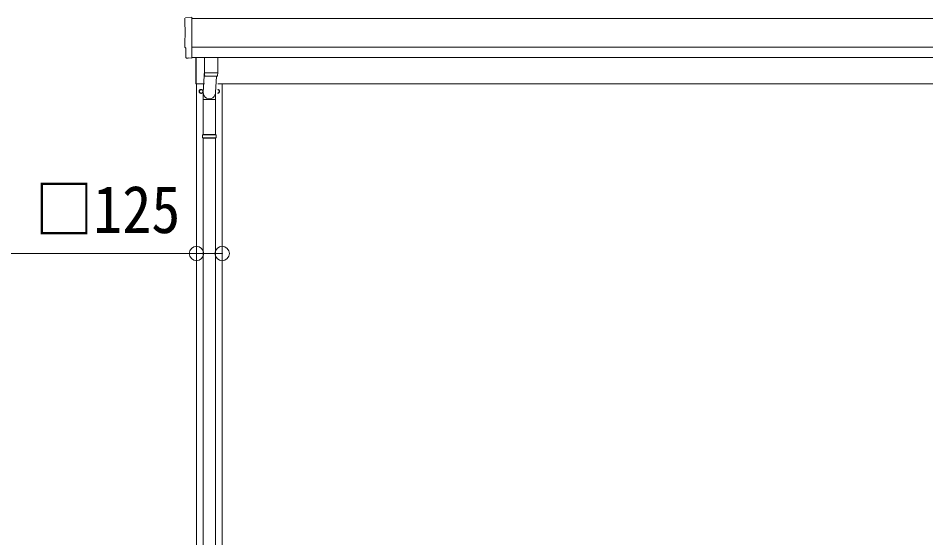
# Model space of a CAD drawing. Units: millimetres at full size, sheet at 1:70; details may follow other scales. Extents: x -19675 to 19675, y -13580 to 13580.
# Drawn here: x -17035 to -12619, y -7447 to -4921 of the extents above; entities that cross this region are included whole.
import ezdxf
from ezdxf.enums import TextEntityAlignment as Align

# ---------------------------------------------------------------- set-up
doc = ezdxf.new("R2010")
doc.units = ezdxf.units.MM
doc.header["$LTSCALE"] = 70
doc.header["$PDMODE"] = 32
doc.header["$PDSIZE"] = 70
for name, color, linetype, lineweight in [('0-2_TEXT1', 4, 'Continuous', 9), ('0-8_TABLE1', 6, 'Continuous', 9), ('0-9_DIM1', 7, 'Continuous', 9)]:
    doc.layers.add(name, color=color, linetype=linetype, lineweight=lineweight)
doc.styles.add('ＭＳ ゴシック', font='')
doc.styles.get('ＭＳ ゴシック').set_extended_font_data('MS Gothic')

msp = doc.modelspace()

# ---------------------------------------------------------------- linework, layer by layer
at = {"layer": '0-2_TEXT1'}
for p, q in [((-16189.22, -4922.26), (-10190.72, -4922.26)), ((-16189.22, -5062.15), (-10190.72, -5062.15)), ((-16208.85, -5115), (-16215.77, -5114.64)), ((-16189.22, -5111.97), (-10190.72, -5111.97)), ((-16189.22, -5114), (-16189.22, -5115)), ((-16170.22, -5240.38), (-16170.22, -5112.07)), ((-16168.22, -5112.07), (-16168.22, -5240.38)), ((-16168.22, -5240.38), (-16170.22, -5240.38)), ((-16168.22, -5239.88), (-16128.22, -5239.88)), ((-16167.22, -5239.88), (-16167.22, -9239.88)), ((-10183.22, -5239.88), (-16064.22, -5239.88)), ((-16042.22, -9239.88), (-16042.22, -5239.88)), ((-16136.12, -5276.63), (-16136.22, -5276.63)), ((-16136.12, -5277.13), (-16136.22, -5277.13))]:
    msp.add_line(p, q, dxfattribs=at)
for points in [[(-16220.79, -4917.8), (-16189.22, -4916.14), (-16189.22, -5114)], [(-16218.61, -5111.65), (-16218.61, -5064.62), (-16219.21, -5064.62)], [(-16208.11, -5114.73), (-16207.44, -5114.1), (-16189.22, -5115)], [(-16064.22, -5267.35), (-16056.22, -5271.97), (-16056.22, -5281.78), (-16064.22, -5286.4)]]:
    msp.add_lwpolyline(points, dxfattribs=at)
msp.add_lwpolyline([(-16144.72, -5267.06), (-16153.22, -5271.97), (-16153.22, -5281.78), (-16144.72, -5286.69), (-16136.22, -5281.78), (-16136.22, -5271.97)], close=True, dxfattribs=at)
for radius in [10, 8.5]:
    msp.add_circle((-16144.72, -5276.88), radius, dxfattribs=at)
for centre, radius, start, end in [((-16144.72, -5276.88), 8.6, 171.25399, 188.74601), ((-16144.72, -5276.88), 8.6, 111.25399, 128.74601), ((-16144.72, -5276.88), 8.6, 231.25399, 248.74601), ((-16144.72, -5276.88), 8.6, 51.25399, 68.74601), ((-16144.72, -5276.88), 8.6, 291.25399, 308.74601), ((-16144.72, -5276.88), 8.6, 1.66581, 8.74601), ((-16144.72, -5276.88), 8.6, 351.25399, 358.33419), ((-16064.72, -5276.88), 10, 272.86598, 87.13402), ((-16064.72, -5276.88), 8.5, 273.37229, 86.62771), ((-16064.72, -5276.88), 8.6, 51.25399, 68.74601), ((-16064.72, -5276.88), 8.6, 291.25399, 308.74601), ((-16064.72, -5276.88), 8.6, 351.25399, 8.74601)]:
    msp.add_arc(centre, radius, start, end, dxfattribs=at)
for centre, major_axis, ratio, start_param, end_param in [((-20986.5, -4991.22), (4763.38, 0), 0.99863, 6.2686928, 6.2979817), ((-16219.21, -5060.22), (-4.41, 0), 0.99863, 6.2686928, 7.8539816), ((-16215.61, -5111.64), (-2.18, -2.07), 0.9974, 5.5252311, 7.0411395), ((-16208.8, -5114), (-0.727, -0.69), 0.9974, 0.7579542, 1.5707963)]:
    msp.add_ellipse(centre, major_axis=major_axis, ratio=ratio, start_param=start_param, end_param=end_param, dxfattribs=at)
at = {"layer": '0-8_TABLE1'}
for p, q in [((-16167.22, -6064.9), (-17143.62, -6064.9)), ((-16042.22, -6064.9), (-16167.22, -6064.9))]:
    msp.add_line(p, q, dxfattribs=at)
for p in [(-16167.22, -6064.9), (-16042.22, -6064.9)]:
    msp.add_point(p, dxfattribs=at)
at = {"layer": '0-9_DIM1'}
for p, q in [((-16128.22, -5111.97), (-16128.22, -5185.03)), ((-16064.22, -5111.97), (-16064.22, -5185.03)), ((-16128.22, -5175.45), (-16134.78, -5281.92)), ((-16128.02, -5199.01), (-16128.25, -5186.03)), ((-16123.74, -5185.31), (-16123.73, -5186.31)), ((-16069.76, -5202.3), (-16074.66, -5281.92)), ((-16068.7, -5185.31), (-16068.71, -5186.31)), ((-16064.19, -5186.03), (-16064.42, -5199.01)), ((-16134.87, -5316.58), (-16134.87, -5281.92)), ((-16074.57, -5316.58), (-16074.57, -5281.92)), ((-16134.87, -5316.58), (-16104.72, -5316.58)), ((-16134.72, -5316.58), (-16134.72, -5485.88)), ((-16074.57, -5316.58), (-16104.72, -5316.58)), ((-16074.72, -5316.58), (-16074.72, -5485.88)), ((-16071.72, -5487.88), (-16137.72, -5487.88)), ((-16071.72, -5501.88), (-16137.72, -5501.88)), ((-16072.72, -5485.88), (-16136.72, -5485.88)), ((-16136.72, -5485.88), (-16136.72, -5487.88)), ((-16136.72, -5503.88), (-16136.72, -5501.88)), ((-16072.72, -5503.88), (-16136.72, -5503.88)), ((-16134.72, -5503.88), (-16134.72, -7580.88)), ((-16074.72, -5503.88), (-16074.72, -7580.88)), ((-16072.72, -5485.88), (-16072.72, -5487.88)), ((-16072.72, -5503.88), (-16072.72, -5501.88))]:
    msp.add_line(p, q, dxfattribs=at)
for centre, radius, start, end in [((-16096.22, -4705.3), 480.8, 266.18381, 273.81619), ((-16096.22, -4706.3), 480.8, 266.18381, 273.81619), ((-16124.6, -5198.78), 3.43, 183.91307, 262.91645), ((-16096.23, -4683.31), 519.67, 266.82357, 273.17802), ((-16067.84, -5198.78), 3.43, 277.00994, 356.09787), ((-16088.97, -5494.88), 49.25, 171.82876, 180.00002), ((-16088.97, -5494.88), 49.25, 180.00002, 188.17127), ((-16120.47, -5494.88), 49.25, 359.99998, 8.17124), ((-16120.47, -5494.88), 49.25, 351.82873, 359.99998)]:
    msp.add_arc(centre, radius, start, end, dxfattribs=at)
msp.add_ellipse((-16104.72, -5281.92), major_axis=(0, -31.56), ratio=0.952301, start_param=4.712389, end_param=7.9831455, dxfattribs=at)

# ---------------------------------------------------------------- texts
at = {"layer": '0-8_TABLE1', "color": 7, "style": 'ＭＳ ゴシック', "width": 0.9}
msp.add_text('□125', height=230.9, dxfattribs=at).set_placement((-16953.27, -6034.94), align=Align.BOTTOM_LEFT)

doc.saveas('drawing.dxf')
